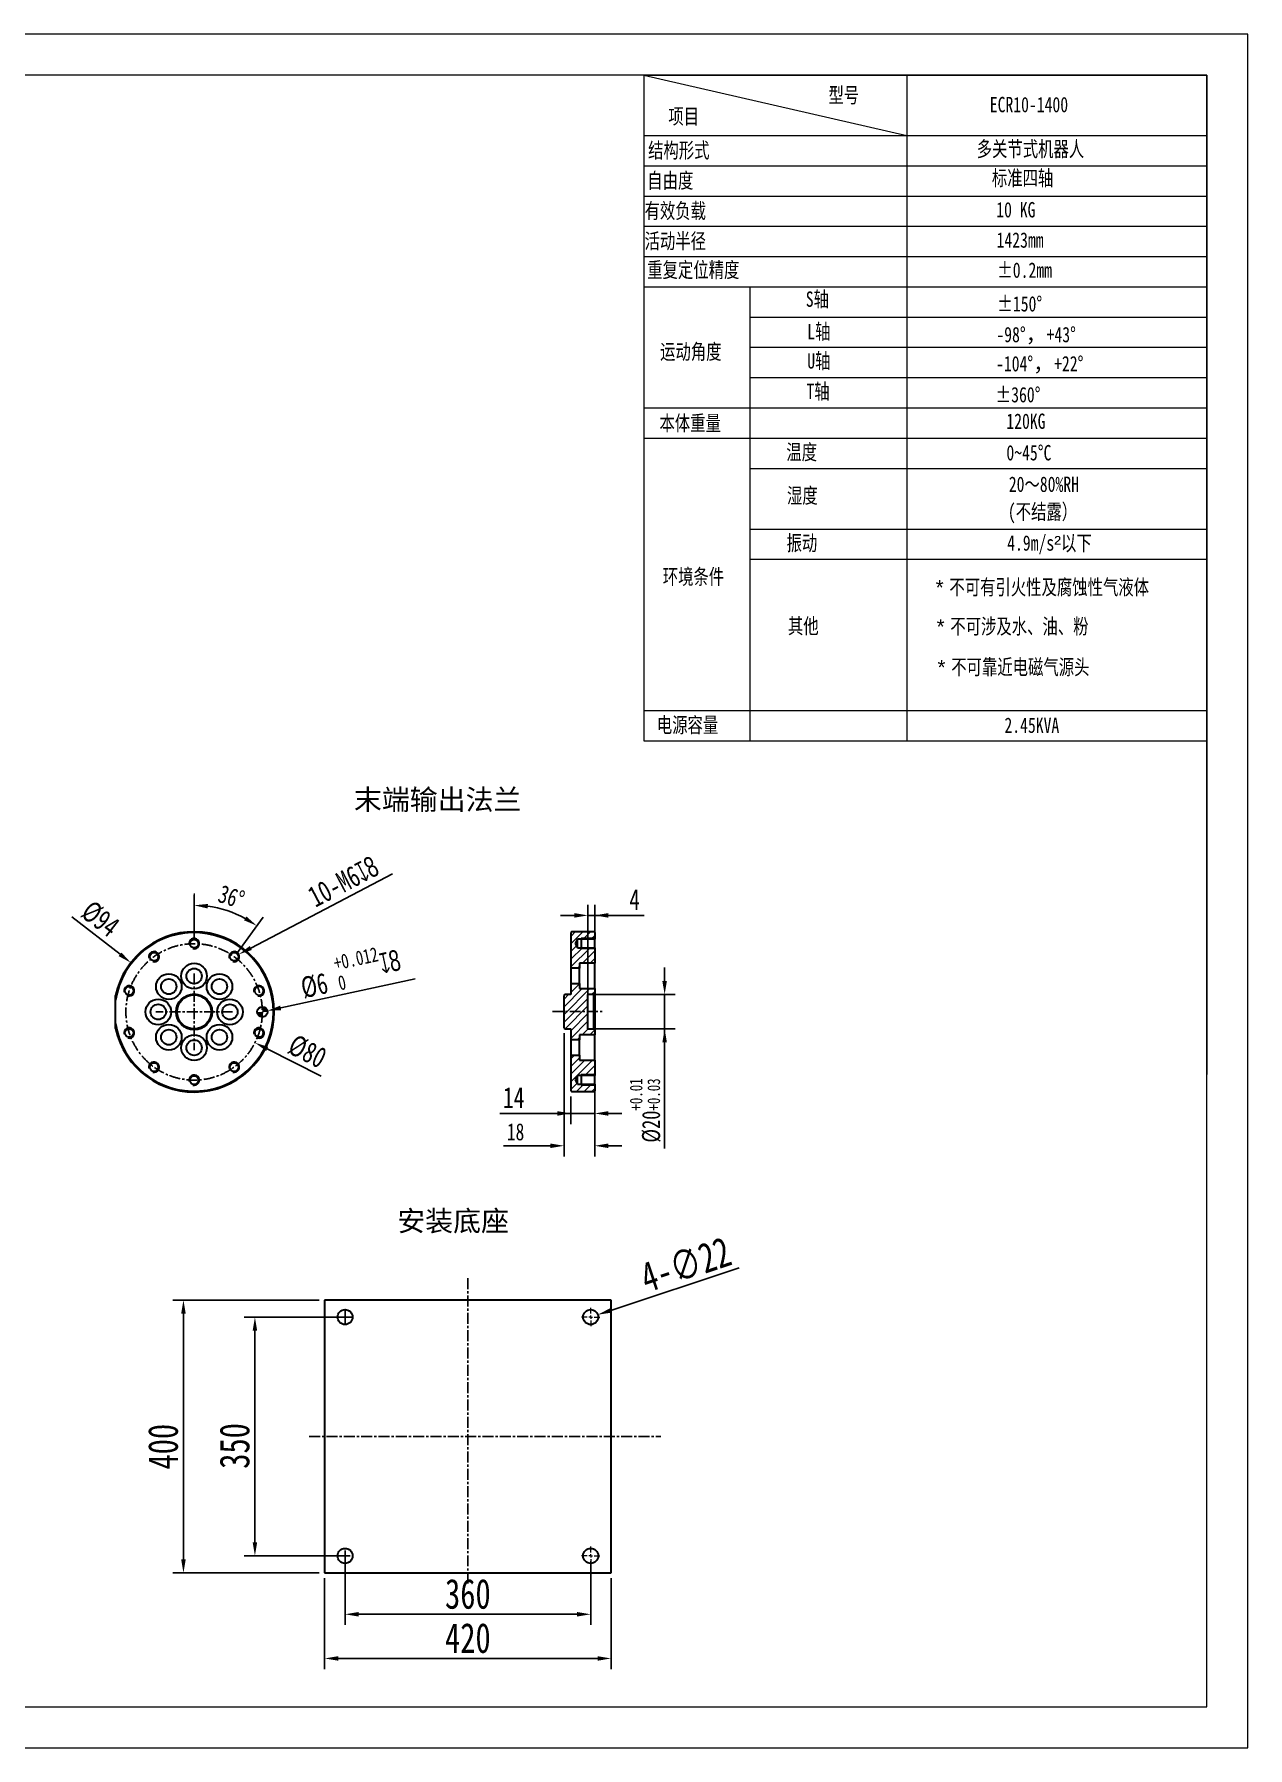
# Model space of a CAD drawing. Header units: millimetres. Extents: x -2601 to 21461, y 11492 to 21077.
# Drawn here: x 9508 to 13065, y 11783 to 16806 of the extents above; entities that cross this region are included whole.
import ezdxf

# ---------------------------------------------------------------- set-up
doc = ezdxf.new("R2010")
doc.units = ezdxf.units.MM
doc.header["$PDSIZE"] = -1
for name, pattern in [('CENTER', [50.8, 31.75, -6.35, 6.35, -6.35]), ('CENTERX2', [20.32, 12.7, -2.54, 2.54, -2.54]), ('HIDDEN', [9.525, 6.35, -3.175])]:
    doc.linetypes.add(name, pattern=pattern)
for name, color, linetype, lineweight in [('DIM', 4, 'Continuous', 0), ('标注', 7, 'Continuous', 35), ('标注层', 161, 'Continuous', 25), ('粗实线层', 7, 'Continuous', 25)]:
    doc.layers.add(name, color=color, linetype=linetype, lineweight=lineweight)
doc.layers.add('中心线层', color=1, linetype='CENTERX2')
doc.styles.get("Standard").update_dxf_attribs({"font": ''})
doc.styles.get('Standard').set_extended_font_data('HYSWLongFangSong')
doc.dimstyles.new('ISO-25', dxfattribs={"dimscale": 25, "dimtxt": 3.5, "dimasz": 1.6, "dimexe": 1.25, "dimexo": 0.625, "dimtad": 1, "dimdec": 0, "dimzin": 9, "dimdsep": 46, "dimtxsty": 'Standard', "dimcen": 2.5, "dimadec": 0, "dimazin": 2, "dimtfac": 1, "dimtdec": 0, "dimtofl": 0, "dimtmove": 0, "dimatfit": 3, "dimfxl": 1, "dimarcsym": 0})
pattern_1 = [(45, (-11735.356, 14020.402), (-11.22532, 11.22532), [])]

# ---------------------------------------------------------------- blocks, each defined once
blk = doc.blocks.new('SW_DOWELSYMBOL_0')
at = {"linetype": 'Continuous', "lineweight": 35}
h = blk.add_hatch(color=0, dxfattribs=at)
edge = h.paths.add_edge_path(flags=0)
edge.add_arc((0, 0), 3, 180, 270)
edge.add_line((0, -3), (0, 0))
edge.add_line((0, 0), (-3, 0))
h = blk.add_hatch(color=0, dxfattribs=at)
edge = h.paths.add_edge_path(flags=0)
edge.add_arc((0, 0), 3, 0, 90)
edge.add_line((0, 3), (0, 0))
edge.add_line((0, 0), (3, 0))
at = {"layer": '标注', "color": 0}
blk.add_circle((0, 0), 3, dxfattribs=at)
blk = doc.blocks.new('*D28')
at = {"color": 0, "lineweight": -2}
for p, q in [((11151.2, 13875.2), (11151.2, 13611.4)), ((11081.2, 13692.7), (11081.2, 13611.4)), ((10873.2, 13642.6), (11081.2, 13642.6)), ((11041.2, 13642.6), (11001.2, 13642.6)), ((11081.2, 13642.6), (11151.2, 13642.6)), ((11191.2, 13642.6), (11231.2, 13642.6))]:
    blk.add_line(p, q, dxfattribs=at)
at = {"color": 0}
for points in [[(11041.2, 13649.3), (11041.2, 13635.9), (11081.2, 13642.6)], [(11191.2, 13649.3), (11191.2, 13635.9), (11151.2, 13642.6)]]:
    blk.add_solid(points, dxfattribs=at)
at = {"layer": 'Defpoints', "color": 0}
for p in [(11151.2, 13890.9), (11081.2, 13708.4), (11151.2, 13642.6)]:
    blk.add_point(p, dxfattribs=at)
at = {"color": 0, "insert": (10913.7, 13688.9), "char_height": 87.5, "attachment_point": 5}
blk.add_mtext('{\\H0.7x;14}', dxfattribs=at)
blk = doc.blocks.new('*D29')
at = {"color": 0, "lineweight": -2}
for p, q in [((11356.2, 14030.9), (11356.2, 14070.9)), ((11155.6, 13990.9), (11387.4, 13990.9)), ((11356.2, 13990.9), (11356.2, 13890.9)), ((11155.6, 13890.9), (11387.4, 13890.9)), ((11356.2, 13540.2), (11356.2, 13890.9)), ((11356.2, 13850.9), (11356.2, 13810.9))]:
    blk.add_line(p, q, dxfattribs=at)
at = {"color": 0}
for points in [[(11349.5, 14030.9), (11362.8, 14030.9), (11356.2, 13990.9)], [(11349.5, 13850.9), (11362.8, 13850.9), (11356.2, 13890.9)]]:
    blk.add_solid(points, dxfattribs=at)
at = {"layer": 'Defpoints', "color": 0}
for p in [(11140, 13990.9), (11140, 13890.9), (11356.2, 13890.9)]:
    blk.add_point(p, dxfattribs=at)
at = {"color": 0, "insert": (11299.5, 13651.2), "char_height": 87.5, "attachment_point": 5, "rotation": 90}
blk.add_mtext('{\\H0.604x;%%C20\\H0.7x;\\S+0.01^ +0.03;}', dxfattribs=at)
blk = doc.blocks.new('*D30')
at = {"color": 0, "lineweight": -2}
for p, q in [((11091.2, 14223.2), (11051.2, 14223.2)), ((11131.2, 13906.5), (11131.2, 14254.4)), ((11131.2, 14223.2), (11151.2, 14223.2)), ((11151.2, 13904), (11151.2, 14254.4)), ((11296.2, 14223.2), (11151.2, 14223.2)), ((11191.2, 14223.2), (11231.2, 14223.2))]:
    blk.add_line(p, q, dxfattribs=at)
at = {"color": 0}
for points in [[(11091.2, 14229.9), (11091.2, 14216.5), (11131.2, 14223.2)], [(11191.2, 14229.9), (11191.2, 14216.5), (11151.2, 14223.2)]]:
    blk.add_solid(points, dxfattribs=at)
at = {"layer": 'Defpoints', "color": 0}
for p in [(11151.2, 14223.2), (11131.2, 13890.9), (11151.2, 13888.4)]:
    blk.add_point(p, dxfattribs=at)
at = {"color": 0, "insert": (11268.1, 14269.4), "char_height": 87.5, "attachment_point": 5}
blk.add_mtext('{\\H0.7x;4}', dxfattribs=at)
blk = doc.blocks.new('*D31')
at = {"color": 0, "lineweight": -2}
blk.add_line((9618.9, 14218.8), (9759.9, 14109.1), dxfattribs=at)
at = {"color": 0}
blk.add_solid([(9764, 14114.4), (9755.8, 14103.8), (9791.5, 14084.6)], dxfattribs=at)
at = {"layer": 'Defpoints', "color": 0}
for p in [(9791.5, 14084.6), (10162.5, 13796)]:
    blk.add_point(p, dxfattribs=at)
at = {"color": 0, "insert": (9702, 14212.7), "char_height": 87.5, "attachment_point": 5, "rotation": 322.1283}
blk.add_mtext('{\\H0.7x;%%C94}', dxfattribs=at)
blk = doc.blocks.new('*D32')
at = {"color": 0, "lineweight": -2}
blk.add_line((10191.1, 13831.8), (10349, 13751.8), dxfattribs=at)
at = {"color": 0}
blk.add_solid([(10194.1, 13837.8), (10188.1, 13825.9), (10155.4, 13849.9)], dxfattribs=at)
at = {"layer": 'Defpoints', "color": 0}
for p in [(9798.6, 14030.7), (10155.4, 13849.9)]:
    blk.add_point(p, dxfattribs=at)
at = {"color": 0, "insert": (10308.8, 13824), "char_height": 87.5, "attachment_point": 5, "rotation": 333.1315}
blk.add_mtext('{\\H0.7x;%%C80}', dxfattribs=at)
blk = doc.blocks.new('*D33')
at = {"color": 0, "lineweight": -2}
for p, q in [((9977, 14155.9), (9977, 14283.9)), ((10103.8, 14114.7), (10179, 14218.3))]:
    blk.add_line(p, q, dxfattribs=at)
blk.add_arc((9977, 13940.3), 312.4, 61.3417, 82.6583, dxfattribs=at)
at = {"color": 0}
for points in [[(10016.5, 14243.5), (10017.4, 14256.8), (9977, 14252.7)], [(10130.4, 14220), (10123.3, 14208.8), (10160.6, 14193)]]:
    blk.add_solid(points, dxfattribs=at)
at = {"layer": 'Defpoints', "color": 0}
for p in [(10104.1, 14225.7), (9977, 14140.3), (10094.6, 14102.1), (9977, 13940.3), (9977, 13940.3)]:
    blk.add_point(p, dxfattribs=at)
at = {"color": 0, "insert": (10086.5, 14277.4), "char_height": 87.5, "attachment_point": 5, "rotation": 342}
blk.add_mtext('{\\H0.604x;36°}', dxfattribs=at)
blk = doc.blocks.new('*D34')
at = {"color": 0, "lineweight": -2}
blk.add_line((10624.9, 14037.6), (10230.8, 13952), dxfattribs=at)
at = {"color": 0}
blk.add_solid([(10229.3, 13958.5), (10232.2, 13945.4), (10191.7, 13943.5)], dxfattribs=at)
at = {"layer": 'Defpoints', "color": 0}
for p in [(10162.4, 13937.1), (10191.7, 13943.5)]:
    blk.add_point(p, dxfattribs=at)
at = {"color": 0, "insert": (10433.9, 14060.8), "char_height": 87.5, "attachment_point": 5, "rotation": 12.2537}
blk.add_mtext('{\\H0.7x;%%C6 \\H0.7x;\\S+0.012^ 0;\\A1;\\fGDT|b0|i0|c0|p2;\\H1.42857x;\\W0.7;x8}', dxfattribs=at)
blk = doc.blocks.new('SW_CENTERMARKSYMBOL_0')
at = {"layer": '中心线层', "color": 0}
for p, q in [((-0.3, 0), (-9.45, 0)), ((0, 0), (-0.15, 0)), ((0, 0.3), (0, 9.45)), ((0, 0), (0, 0.15)), ((0, 0), (0, -0.15)), ((0, 0), (0.15, 0)), ((0.3, 0), (9.45, 0)), ((0, -0.3), (0, -9.45))]:
    blk.add_line(p, q, dxfattribs=at)
blk = doc.blocks.new('SW_CENTERMARKSYMBOL_1')
at = {"layer": '中心线层', "color": 0}
for p, q in [((-0.3, 0), (-7.65, 0)), ((0, 0), (-0.15, 0)), ((0, 0.3), (0, 7.65)), ((0, 0), (0, 0.15)), ((0, 0), (0, -0.15)), ((0, 0), (0.15, 0)), ((0.3, 0), (7.65, 0)), ((0, -0.3), (0, -7.65))]:
    blk.add_line(p, q, dxfattribs=at)
blk = doc.blocks.new('SW_CENTERMARKSYMBOL_2')
at = {"color": 0, "linetype": 'Continuous', "lineweight": 0}
for p, q in [((-5, 0), (-13.5, 0)), ((0, 0), (-2.5, 0)), ((0, 5), (0, 13.5)), ((0, 0), (0, 2.5)), ((0, 0), (0, -2.5)), ((0, 0), (2.5, 0)), ((5, 0), (13.5, 0)), ((0, -5), (0, -13.5))]:
    blk.add_line(p, q, dxfattribs=at)
blk = doc.blocks.new('SW_CENTERMARKSYMBOL_3')
at = {"color": 0, "linetype": 'Continuous', "lineweight": 0}
for p, q in [((-5, 0), (-13.5, 0)), ((0, 0), (-2.5, 0)), ((0, 5), (0, 13.5)), ((0, 0), (0, 2.5)), ((0, 0), (0, -2.5)), ((0, 0), (2.5, 0)), ((5, 0), (13.5, 0)), ((0, -5), (0, -13.5))]:
    blk.add_line(p, q, dxfattribs=at)
blk = doc.blocks.new('*D35')
at = {"color": 0, "lineweight": -2}
for p, q in [((10343.8, 13095.6), (9914.4, 13095.6)), ((9945.7, 12335.6), (9945.7, 13055.6)), ((10343.8, 12295.6), (9914.4, 12295.6))]:
    blk.add_line(p, q, dxfattribs=at)
at = {"color": 0}
for points in [[(9939, 13055.6), (9952.4, 13055.6), (9945.7, 13095.6)], [(9939, 12335.6), (9952.4, 12335.6), (9945.7, 12295.6)]]:
    blk.add_solid(points, dxfattribs=at)
at = {"layer": 'Defpoints', "color": 0}
for p in [(9945.7, 13095.6), (10359.4, 13095.6), (10359.4, 12295.6)]:
    blk.add_point(p, dxfattribs=at)
at = {"color": 0, "insert": (9886.3, 12665.6), "char_height": 87.5, "attachment_point": 5, "rotation": 90}
blk.add_mtext('400', dxfattribs=at)
blk = doc.blocks.new('*D36')
at = {"color": 0, "lineweight": -2}
for p, q in [((10359.4, 12280), (10359.4, 12013.5)), ((11199.4, 12280), (11199.4, 12013.5)), ((10399.4, 12044.8), (11159.4, 12044.8))]:
    blk.add_line(p, q, dxfattribs=at)
at = {"color": 0}
for points in [[(10399.4, 12051.4), (10399.4, 12038.1), (10359.4, 12044.8)], [(11159.4, 12051.4), (11159.4, 12038.1), (11199.4, 12044.8)]]:
    blk.add_solid(points, dxfattribs=at)
at = {"layer": 'Defpoints', "color": 0}
for p in [(10359.4, 12295.6), (11199.4, 12295.6), (11199.4, 12044.8)]:
    blk.add_point(p, dxfattribs=at)
at = {"color": 0, "insert": (10779.4, 12104.2), "char_height": 87.5, "attachment_point": 5}
blk.add_mtext('420', dxfattribs=at)
blk = doc.blocks.new('*D37')
at = {"color": 0, "lineweight": -2}
for p, q in [((10403.8, 13045.6), (10124, 13045.6)), ((10155.2, 12385.6), (10155.2, 13005.6)), ((10404.1, 12345.6), (10124, 12345.6))]:
    blk.add_line(p, q, dxfattribs=at)
at = {"color": 0}
for points in [[(10148.6, 13005.6), (10161.9, 13005.6), (10155.2, 13045.6)], [(10148.6, 12385.6), (10161.9, 12385.6), (10155.2, 12345.6)]]:
    blk.add_solid(points, dxfattribs=at)
at = {"layer": 'Defpoints', "color": 0}
for p in [(10155.2, 13045.6), (10419.4, 13045.6), (10419.7, 12345.6)]:
    blk.add_point(p, dxfattribs=at)
at = {"color": 0, "insert": (10095.9, 12667.8), "char_height": 87.5, "attachment_point": 5, "rotation": 90}
blk.add_mtext('350', dxfattribs=at)
blk = doc.blocks.new('*D38')
at = {"color": 0, "lineweight": -2}
for p, q in [((10419.4, 12329.4), (10419.4, 12143)), ((11139.4, 12330), (11139.4, 12143)), ((10459.4, 12174.3), (11099.4, 12174.3))]:
    blk.add_line(p, q, dxfattribs=at)
at = {"color": 0}
for points in [[(10459.4, 12180.9), (10459.4, 12167.6), (10419.4, 12174.3)], [(11099.4, 12180.9), (11099.4, 12167.6), (11139.4, 12174.3)]]:
    blk.add_solid(points, dxfattribs=at)
at = {"layer": 'Defpoints', "color": 0}
for p in [(10419.4, 12345), (11139.4, 12345.6), (11139.4, 12174.3)]:
    blk.add_point(p, dxfattribs=at)
at = {"color": 0, "insert": (10779.4, 12233.6), "char_height": 87.5, "attachment_point": 5}
blk.add_mtext('360', dxfattribs=at)
blk = doc.blocks.new('*D39')
at = {"color": 0, "lineweight": -2}
blk.add_line((11574.9, 13189.6), (11198.3, 13065.1), dxfattribs=at)
at = {"color": 0}
blk.add_solid([(11196.2, 13071.4), (11200.4, 13058.7), (11160.3, 13052.5)], dxfattribs=at)
at = {"layer": 'Defpoints', "color": 0}
for p in [(11118.5, 13038.7), (11160.3, 13052.5)]:
    blk.add_point(p, dxfattribs=at)
at = {"color": 0, "insert": (11417.6, 13200.1), "char_height": 87.5, "attachment_point": 5, "rotation": 18.2976}
blk.add_mtext('4-∅22', dxfattribs=at)
blk = doc.blocks.new('*D40')
at = {"color": 0, "lineweight": -2}
for p, q in [((11061.2, 13877.7), (11061.2, 13516.5)), ((11151.2, 13872.7), (11151.2, 13516.5)), ((11021.2, 13547.8), (10884.1, 13547.8)), ((11191.2, 13547.8), (11231.2, 13547.8))]:
    blk.add_line(p, q, dxfattribs=at)
at = {"color": 0}
for points in [[(11021.2, 13554.4), (11021.2, 13541.1), (11061.2, 13547.8)], [(11191.2, 13554.4), (11191.2, 13541.1), (11151.2, 13547.8)]]:
    blk.add_solid(points, dxfattribs=at)
at = {"layer": 'Defpoints', "color": 0}
for p in [(11061.2, 13893.4), (11151.2, 13888.4), (11151.2, 13547.8)]:
    blk.add_point(p, dxfattribs=at)
at = {"color": 0, "insert": (10919.3, 13588.4), "char_height": 87.5, "attachment_point": 5}
blk.add_mtext('{\\H0.57143x;18}', dxfattribs=at)

msp = doc.modelspace()

# ---------------------------------------------------------------- hatches: boundary and pattern name
at = {"lineweight": 5, "true_color": 0x67adff}
h = msp.add_hatch(dxfattribs=at)
h.set_pattern_fill('ANSI31', color=161, scale=5, style=0)
h.set_pattern_definition(pattern_1)
h.paths.add_polyline_path([(11106.2, 14083.4), (11151.2, 14083.4), (11151.2, 14128.4), (11101.2, 14128.4), (11093.7, 14140.9), (11101.2, 14153.4), (11151.2, 14153.4), (11151.2, 14173.4), (11148.7, 14175.9), (11083.7, 14175.9), (11081.2, 14173.4), (11081.2, 14068.4), (11106.2, 14068.4)], flags=0)
h = msp.add_hatch(dxfattribs=at)
h.set_pattern_fill('ANSI31', color=161, scale=5, style=0)
h.set_pattern_definition([(45, (10118.926, 13326.98), (-11.22532, 11.22532), [])])
h.paths.add_polyline_path([(11081.2, 14023.4), (11081.2, 13990.9), (11063.7, 13990.9), (11061.2, 13988.4), (11061.2, 13893.4), (11063.7, 13890.9), (11081.2, 13890.9), (11081.2, 13858.4), (11106.2, 13858.4), (11106.2, 13873.4), (11151.2, 13873.4), (11151.2, 13888.4), (11148.7, 13890.9), (11131.2, 13890.9), (11131.2, 13990.9), (11148.7, 13990.9), (11151.2, 13993.4), (11151.2, 14008.4), (11106.2, 14008.4), (11106.2, 14023.4)], flags=0)
h = msp.add_hatch(dxfattribs=at)
h.set_pattern_fill('ANSI31', color=161, scale=5, style=0)
h.set_pattern_definition(pattern_1)
h.paths.add_polyline_path([(11106.2, 13798.4), (11106.2, 13813.4), (11081.2, 13813.4), (11081.2, 13708.4), (11083.7, 13705.9), (11148.7, 13705.9), (11151.2, 13708.4), (11151.2, 13728.4), (11101.2, 13728.4), (11093.7, 13740.9), (11101.2, 13753.4), (11151.2, 13753.4), (11151.2, 13798.4)], flags=0)

# ---------------------------------------------------------------- linework, layer by layer
at = {"color": 0, "linetype": 'Continuous', "lineweight": 0}
for p, q in [((13065.3, 16806.4), (5960.8, 16806.4)), ((13065.3, 11783), (13065.3, 16806.4))]:
    msp.add_line(p, q, dxfattribs=at)
at = {"color": 0, "linetype": 'Continuous', "lineweight": 15}
for p, q in [((12945.7, 16686.8), (6080.4, 16686.8)), ((12945.7, 11902.6), (12945.7, 16686.8))]:
    msp.add_line(p, q, dxfattribs=at)
msp.add_line((10558.7, 14345.1), (10143.3, 14127.6))
at = {"color": 7, "linetype": 'HIDDEN', "lineweight": 18}
msp.add_line((9977, 14287.5), (9977, 14255.7), dxfattribs=at)
at = {"color": 161, "lineweight": 30, "true_color": 0x67adff}
for p, q in [((11083.7, 14175.9), (11081.2, 14173.4)), ((11081.2, 14173.4), (11081.2, 14068.4)), ((11083.7, 14175.9), (11148.7, 14175.9)), ((11151.2, 14173.4), (11148.7, 14175.9)), ((11151.2, 14173.4), (11151.2, 14153.4)), ((11101.2, 14153.4), (11093.7, 14140.9)), ((11093.7, 14140.9), (11101.2, 14128.4)), ((11151.2, 14153.4), (11101.2, 14153.4)), ((11101.2, 14128.4), (11101.2, 14153.4)), ((11101.2, 14128.4), (11151.2, 14128.4)), ((11151.2, 14155.9), (11111.2, 14155.9)), ((11111.2, 14155.9), (11111.2, 14125.9)), ((11151.2, 14125.9), (11111.2, 14125.9)), ((11151.2, 14128.4), (11151.2, 14153.4)), ((11151.2, 14128.4), (11151.2, 14083.4)), ((11106.2, 14068.4), (11081.2, 14068.4)), ((11081.2, 14068.4), (11081.2, 14023.4)), ((11106.2, 14083.4), (11106.2, 14068.4)), ((11151.2, 14083.4), (11106.2, 14083.4)), ((11106.2, 14023.4), (11106.2, 14068.4)), ((11151.2, 14008.4), (11151.2, 14083.4)), ((11081.2, 14023.4), (11106.2, 14023.4)), ((11081.2, 14023.4), (11081.2, 13990.9)), ((11106.2, 14023.4), (11106.2, 14008.4)), ((9747, 13906.3), (9747, 13974.3)), ((11063.7, 13990.9), (11061.2, 13988.4)), ((11061.2, 13893.4), (11061.2, 13988.4)), ((11081.2, 13990.9), (11063.7, 13990.9)), ((11106.2, 14008.4), (11151.2, 14008.4)), ((11148.7, 13990.9), (11131.2, 13990.9)), ((11131.2, 13890.9), (11131.2, 13990.9)), ((11148.7, 13990.9), (11151.2, 13993.4)), ((11148.7, 13890.9), (11148.7, 13990.9)), ((11151.2, 14008.4), (11151.2, 13993.4)), ((11151.2, 13993.4), (11151.2, 13888.4)), ((11061.2, 13893.4), (11063.7, 13890.9)), ((11063.7, 13890.9), (11081.2, 13890.9)), ((11081.2, 13890.9), (11081.2, 13858.4)), ((11151.2, 13873.4), (11106.2, 13873.4)), ((11106.2, 13873.4), (11106.2, 13858.4)), ((11131.2, 13890.9), (11148.7, 13890.9)), ((11151.2, 13888.4), (11148.7, 13890.9)), ((11151.2, 13888.4), (11151.2, 13873.4)), ((11151.2, 13798.4), (11151.2, 13873.4)), ((11106.2, 13858.4), (11081.2, 13858.4)), ((11081.2, 13858.4), (11081.2, 13813.4)), ((11106.2, 13813.4), (11106.2, 13858.4)), ((11081.2, 13813.4), (11081.2, 13708.4)), ((11081.2, 13813.4), (11106.2, 13813.4)), ((11106.2, 13813.4), (11106.2, 13798.4)), ((11106.2, 13798.4), (11151.2, 13798.4)), ((11151.2, 13798.4), (11151.2, 13753.4)), ((11101.2, 13753.4), (11093.7, 13740.9)), ((11093.7, 13740.9), (11101.2, 13728.4)), ((11151.2, 13753.4), (11101.2, 13753.4)), ((11101.2, 13728.4), (11101.2, 13753.4)), ((11101.2, 13728.4), (11151.2, 13728.4)), ((11151.2, 13755.9), (11111.2, 13755.9)), ((11111.2, 13755.9), (11111.2, 13725.9)), ((11151.2, 13725.9), (11111.2, 13725.9)), ((11151.2, 13728.4), (11151.2, 13753.4)), ((11151.2, 13728.4), (11151.2, 13708.4)), ((11081.2, 13708.4), (11083.7, 13705.9)), ((11148.7, 13705.9), (11083.7, 13705.9)), ((11148.7, 13705.9), (11151.2, 13708.4)), ((10359.4, 13095.6), (10359.4, 12295.6)), ((11199.4, 13095.6), (10359.4, 13095.6)), ((11199.4, 12295.6), (11199.4, 13095.6)), ((10359.4, 12295.6), (11199.4, 12295.6))]:
    msp.add_line(p, q, dxfattribs=at)
at = {"color": 1, "linetype": 'CENTER'}
for p, q in [((9977, 14052.4), (9977, 13828.1)), ((10089.2, 13940.3), (9864.9, 13940.3)), ((11027.1, 13941.4), (11176.5, 13941.6)), ((10779.4, 13159.4), (10779.4, 12262)), ((10314.4, 12695.6), (11345.5, 12695.6))]:
    msp.add_line(p, q, dxfattribs=at)
at = {"color": 7, "linetype": 'Continuous', "lineweight": 15}
msp.add_line((6080.4, 11902.6), (12945.7, 11902.6), dxfattribs=at)
at = {"color": 7, "linetype": 'Continuous', "lineweight": 0}
msp.add_line((5960.8, 11783), (13065.3, 11783), dxfattribs=at)
at = {"color": 1, "linetype": 'CENTER'}
msp.add_circle((9977, 13940.3), 200, dxfattribs=at)
at = {"color": 161, "lineweight": 30, "true_color": 0x67adff}
for centre, radius in [((9977, 14140.3), 12.5), ((9859.5, 14102.1), 12.5), ((9977, 14045.3), 37.5), ((9977, 14045.3), 22.5), ((10094.6, 14102.1), 12.5), ((9902.8, 14014.5), 37.5), ((9902.8, 14014.5), 22.5), ((10051.3, 14014.5), 37.5), ((10051.3, 14014.5), 22.5), ((9786.8, 14002.1), 12.5), ((9872, 13940.3), 37.5), ((9977, 13940.3), 52.5), ((9977, 13940.3), 50), ((10082, 13940.3), 37.5), ((9872, 13940.3), 22.5), ((10082, 13940.3), 22.5), ((9786.8, 13878.5), 12.5), ((9902.8, 13866), 37.5), ((9902.8, 13866), 22.5), ((9977, 13835.3), 37.5), ((10051.3, 13866), 37.5), ((10051.3, 13866), 22.5), ((10167.2, 13878.5), 12.5), ((9977, 13835.3), 22.5), ((9859.5, 13778.5), 12.5), ((10094.6, 13778.5), 12.5), ((9977, 13740.3), 12.5), ((10419.4, 13045.6), 22), ((11139.4, 13045.6), 22), ((10419.4, 12345.6), 22), ((11139.4, 12345.6), 22)]:
    msp.add_circle(centre, radius, dxfattribs=at)
at = {"color": 161, "linetype": 'Continuous', "lineweight": 25, "true_color": 0x67adff}
msp.add_circle((10167.2, 14002.1), 12.5, dxfattribs=at)
at = {"color": 161, "lineweight": 30, "true_color": 0x67adff}
for centre, radius, start, end in [((9977, 13940.3), 235, 191.8403, 168.1597), ((9977, 13940.3), 232.5, 188.4098, 171.5902), ((9859.5, 14102.1), 15, 255, 195), ((9977, 14140.3), 15, 255, 195), ((10094.6, 14102.1), 15, 255, 195), ((9786.8, 14002.1), 15, 255, 195), ((10167.2, 14002.1), 15, 255, 195), ((9786.8, 13878.5), 15, 255, 195), ((10167.2, 13878.5), 15, 255, 195), ((9859.5, 13778.5), 15, 255, 195), ((10094.6, 13778.5), 15, 255, 195), ((9977, 13740.3), 15, 255, 195)]:
    msp.add_arc(centre, radius, start, end, dxfattribs=at)
for points in [[(9747, 13974.3), (9747, 13979.1), (9747, 13983.8), (9747, 13988.5)], [(9747, 13892.1), (9747, 13896.8), (9747, 13901.5), (9747, 13906.3)]]:
    msp.add_open_spline(points, degree=3, dxfattribs=at)
msp.add_solid([(10140.2, 14133.5), (10146.4, 14121.7), (10107.9, 14109)])
at = {"layer": 'DIM', "color": 0, "linetype": 'Continuous', "lineweight": 0}
for p, q in [((11295.4, 16686.8), (12066.4, 16509.5)), ((11295.4, 16686.8), (12945.7, 16686.8)), ((11295.4, 16686.8), (11295.4, 14735.2)), ((12066.4, 16686.8), (12066.4, 14735.2)), ((12945.7, 16686.8), (12945.7, 13757.1))]:
    msp.add_line(p, q, dxfattribs=at)
at = {"layer": '标注层', "color": 0, "linetype": 'Continuous', "lineweight": 15}
for p, q in [((11295.4, 16509.5), (12945.7, 16509.5)), ((11295.4, 16420.8), (12945.7, 16420.8)), ((11295.4, 16332.1), (12945.7, 16332.1)), ((11295.4, 16243.5), (12945.7, 16243.5)), ((11295.4, 16154.8), (12945.7, 16154.8)), ((11295.4, 16066.1), (12945.7, 16066.1)), ((11295.4, 16066.1), (12945.7, 16066.1)), ((11605.7, 16066.1), (11605.7, 14736)), ((11605.7, 15977.4), (12945.7, 15977.4)), ((11605.7, 15888.8), (12945.7, 15888.8)), ((11605.7, 15888.8), (12945.7, 15888.8)), ((11605.7, 15800.1), (12945.7, 15800.1)), ((11605.7, 15800.1), (12945.7, 15800.1)), ((11295.4, 15711.4), (12945.7, 15711.4)), ((11295.4, 15621.9), (12945.7, 15621.9)), ((11295.4, 15621.9), (12945.7, 15621.9)), ((11605.7, 15621.9), (11605.7, 14823.9)), ((11605.7, 15533.3), (12945.7, 15533.3)), ((11605.7, 15355.9), (12945.7, 15355.9)), ((11605.7, 15267.3), (12945.7, 15267.3)), ((11295.4, 14823.9), (12945.7, 14823.9)), ((11295.4, 14735.2), (12945.7, 14735.2))]:
    msp.add_line(p, q, dxfattribs=at)
at = {"layer": '粗实线层', "linetype": 'Continuous'}
msp.add_circle((10177, 13940.3), 15, dxfattribs=at)

# ---------------------------------------------------------------- block references
at = {"color": 161, "linetype": 'Continuous', "lineweight": 25, "true_color": 0x67adff, "xscale": 5, "yscale": 5, "zscale": 5}
msp.add_blockref('SW_DOWELSYMBOL_0', (10177, 13940.3), dxfattribs=at)
at = {"color": 1, "linetype": 'CENTER', "xscale": 2, "yscale": 2, "zscale": 2}
for name, p in [('SW_CENTERMARKSYMBOL_0', (10419.4, 13045.6)), ('SW_CENTERMARKSYMBOL_3', (11139.4, 13045.6)), ('SW_CENTERMARKSYMBOL_1', (10419.4, 12345.6)), ('SW_CENTERMARKSYMBOL_2', (11139.4, 12345.6))]:
    msp.add_blockref(name, p, dxfattribs=at)

# ---------------------------------------------------------------- texts
at = {"char_height": 60, "attachment_point": 1}
for s, insert, width in [('{\\fSimSun|b0|i0|c134|p2;末端输出法兰}', (10445.4, 14592.7), 605.79), ('{\\fSimSun|b0|i0|c134|p2;安装底座}', (10572.5, 13357.5), 489.267)]:
    msp.add_mtext(s, dxfattribs=dict(at, insert=insert, width=width))
at = {"insert": (10414.2, 14322.3), "char_height": 87.5, "attachment_point": 5, "rotation": 27.6309}
msp.add_mtext('{\\H0.7x;10-M6\\A1;\\fGDT|b0|i0|c0|p2;\\W0.7;x8}', dxfattribs=at)
at = {"layer": '标注层', "color": 0, "linetype": 'Continuous', "lineweight": 15, "char_height": 45, "attachment_point": 1}
for s, insert, width in [('型号', (11836.4, 16650.3), 444.565), ('项目', (11367, 16588.2), 444.565), ('ECR10-1400', (12309.3, 16622.8), 444.565), ('结构形式', (11307.7, 16488.8), 444.565), ('多关节式机器人', (12271, 16492.8), 444.565), ('自由度', (11305.3, 16400.2), 444.565), ('标准四轴', (12315.4, 16407.6), 444.565), ('有效负载', (11297.4, 16311.5), 444.565), ('10 KG', (12328.3, 16314.6), 444.565), ('活动半径', (11297.4, 16222.8), 444.565), ('1423mm', (12329.2, 16225.7), 444.565), ('重复定位精度', (11305.2, 16138.3), 444.565), ('%%P0.2mm', (12330.8, 16137.5), 444.565), ('S轴', (11769.9, 16052.5), 444.565), ('%%P150%%D', (12331.1, 16038.7), 444.565), ('L轴', (11774.2, 15957.5), 444.565), ('-98°{\\fSimSun|b0|i0|c134|p2;，}+43°', (12328.6, 15948.6), 444.565), ('运动角度', (11343, 15898.5), 444.565), ('U轴', (11774.2, 15871.4), 444.565), ('-104°{\\fSimSun|b0|i0|c134|p2;，}+22°', (12327.6, 15863.2), 444.565), ('T轴', (11771.9, 15782.2), 444.565), ('%%P360%%D', (12326.1, 15772.4), 444.565), ('本体重量', (11341.1, 15689), 444.565), ('120KG', (12357.8, 15694.6), 444.565), ('温度', (11712.9, 15604.1), 444.565), ('0~45%%DC', (12358, 15602.2), 444.565), ('湿度', (11714.8, 15476.6), 444.565), ('20～80%RH', (12365, 15509.8), 444.565), ('(不结露）', (12362.3, 15429.4), 444.565), ('振动', (11713.6, 15337.5), 444.565), ('4.9m/s{\\farial|b0|i0|c0|p2;\\H0.9583x;²\\fHYSWLongFangSong|b0|i0|c134|p2;\\H1.044x;以下}', (12360.3, 15337.5), 444.565), ('环境条件', (11350.7, 15238.9), 444.565), ('{\\farial|b0|i0|c134|p2;\\H0.9583x;* \\fHYSWLongFangSong|b0|i0|c134|p2;\\H1.044x;不可有引火性及腐蚀性气液体}', (12150.7, 15208.1), 680.829), ('其他', (11717.7, 15094.3), 444.565), ('{\\farial|b0|i0|c134|p2;\\H0.9583x;* \\fHYSWLongFangSong|b0|i0|c134|p2;\\H1.044x;不可涉及水、油、粉}', (12153.4, 15093.3), 673.341), ('{\\farial|b0|i0|c134|p2;\\H0.9583x;* \\fHYSWLongFangSong|b0|i0|c134|p2;\\H1.044x;不可靠近电磁气源头}', (12156.1, 14974), 834.95), ('电源容量', (11333.3, 14804), 444.565), ('2.45KVA', (12352.2, 14803.2), 444.565)]:
    msp.add_mtext(s, dxfattribs=dict(at, insert=insert, width=width))

# ---------------------------------------------------------------- dimensions: what is measured, and where the dimension line sits
for p1, p2, text, picture, middle in [((10162.5, 13796), (9791.5, 14084.6), '{\\H0.7x;%%C94}', '*D31', (9702, 14212.7)), ((10162.4, 13937.1), (10191.7, 13943.5), '{\\H0.7x;%%C6 \\H0.7x;\\S+0.012^ 0;\\A1;\\fGDT|b0|i0|c0|p2;\\H1.42857x;\\W0.7;x8}', '*D34', (10433.9, 14060.8))]:
    dim = msp.add_diameter_dim_2p(p1=p1, p2=p2, text=text, dimstyle='ISO-25', override={"dimcen": 0})
    dim.commit()
    dim.dimension.update_dxf_attribs({"geometry": picture, "text_midpoint": middle})
dim = msp.add_angular_dim_2l(base=(10104.1, 14225.7), line1=((9977, 13940.3), (9977, 14140.3)), line2=((10094.6, 14102.1), (9977, 13940.3)), text='{\\H0.604x;<>}', dimstyle='ISO-25')
dim.commit()
dim.dimension.update_dxf_attribs({"geometry": '*D33', "text_midpoint": (10086.5, 14277.4)})
for base, p1, p2, text, picture, middle in [((11151.2, 14223.2), (11131.2, 13890.9), (11151.2, 13888.4), '{\\H0.7x;4}', '*D30', (11268.1, 14223.1)), ((11151.2, 13642.6), (11081.2, 13708.4), (11151.2, 13890.9), '{\\H0.7x;14}', '*D28', (10913.7, 13600))]:
    dim = msp.add_linear_dim(base=base, p1=p1, p2=p2, text=text, dimstyle='ISO-25', override={"dimtmove": 1})
    dim.commit()
    dim.dimension.update_dxf_attribs({"geometry": picture, "text_midpoint": middle, "dimtype": 160})
dim = msp.add_linear_dim(base=(11356.2, 13890.9), p1=(11140, 13990.9), p2=(11140, 13890.9), angle=90, text='{\\H0.604x;%%C20\\H0.7x;\\S+0.01^ +0.03;}', dimstyle='ISO-25', override={"dimtmove": 1})
dim.commit()
dim.dimension.update_dxf_attribs({"geometry": '*D29', "text_midpoint": (11395.9, 13651.2), "dimtype": 160})
for p1, p2, text, override, picture, middle in [((9798.6, 14030.7), (10155.4, 13849.9), '{\\H0.7x;%%C80}', {"dimcen": 0, "dimatfit": 0}, '*D32', (10287.9, 13782.8)), ((11118.5, 13038.7), (11160.3, 13052.5), '4-<>', {"dimlfac": 0.5, "dimcen": 0}, '*D39', (11436.2, 13143.7))]:
    dim = msp.add_diameter_dim_2p(p1=p1, p2=p2, text=text, dimstyle='ISO-25', override=override)
    dim.commit()
    dim.dimension.update_dxf_attribs({"geometry": picture, "text_midpoint": middle, "dimtype": 163})
dim = msp.add_linear_dim(base=(11151.2, 13547.8), p1=(11061.2, 13893.4), p2=(11151.2, 13888.4), text='{\\H0.57143x;18}', dimstyle='ISO-25')
dim.commit()
dim.dimension.update_dxf_attribs({"geometry": '*D40', "text_midpoint": (10919.3, 13547.8), "dimtype": 160})
for base, p1, p2, picture, middle in [((9945.7, 13095.6), (10359.4, 12295.6), (10359.4, 13095.6), '*D35', (9945.7, 12665.6)), ((10155.2, 13045.6), (10419.7, 12345.6), (10419.4, 13045.6), '*D37', (10155.2, 12667.8))]:
    dim = msp.add_linear_dim(base=base, p1=p1, p2=p2, angle=90, dimstyle='ISO-25', override={"dimlfac": 0.5, "dimcen": 0})
    dim.commit()
    dim.dimension.update_dxf_attribs({"geometry": picture, "text_midpoint": middle, "dimtype": 160})
for base, p1, p2, picture, middle in [((11139.4, 12174.3), (10419.4, 12345), (11139.4, 12345.6), '*D38', (10779.4, 12174.3)), ((11199.4, 12044.8), (10359.4, 12295.6), (11199.4, 12295.6), '*D36', (10779.4, 12044.8))]:
    dim = msp.add_linear_dim(base=base, p1=p1, p2=p2, dimstyle='ISO-25', override={"dimlfac": 0.5, "dimcen": 0})
    dim.commit()
    dim.dimension.update_dxf_attribs({"geometry": picture, "text_midpoint": middle, "dimtype": 160})

doc.saveas('drawing.dxf')
